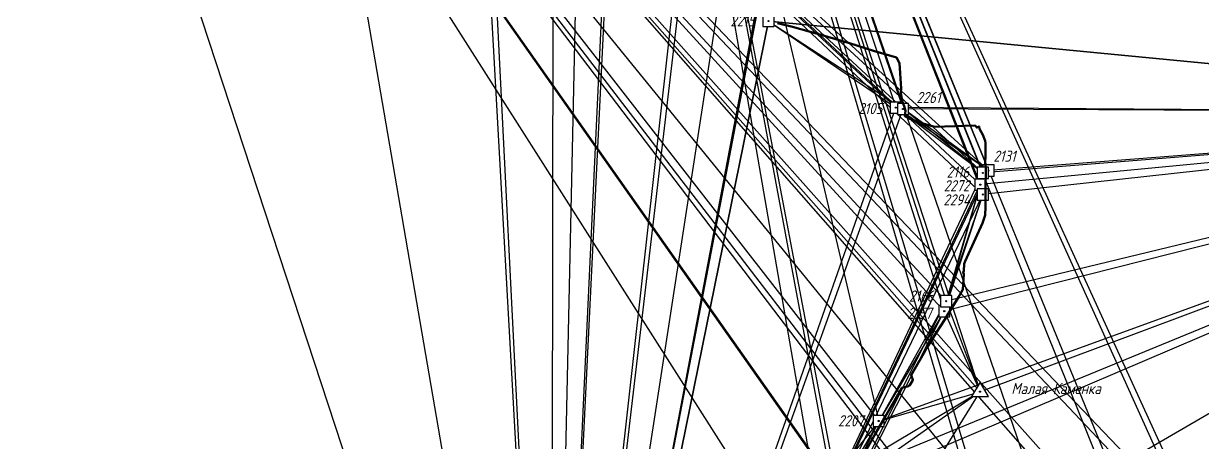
# Model space of a CAD drawing. Extents: x 2206680 to 2255999, y 529817 to 580901.
# Drawn here: x 2224291 to 2245416, y 541448 to 548963 of the extents above; entities that cross this region are included whole.
import ezdxf
from ezdxf.enums import TextEntityAlignment as Align

# ---------------------------------------------------------------- set-up
doc = ezdxf.new("R2010")
doc.units = 0
doc.layers.add('BaseLine', color=3, linetype='Continuous', true_color=0x00ff00)
doc.layers.add('Проектируемая трасса', color=1, linetype='Continuous')
doc.layers.add('Точки', color=7, linetype='Continuous', lineweight=0, true_color=0xffffff)
doc.styles.add('Bm431', font='Bm431.ttf')
doc.styles.add('D431', font='D431.ttf')
doc.styles.add('VNIPISIMPLEXCUR', font='simplex.shx', dxfattribs={"width": 0.8, "oblique": 15})

# ---------------------------------------------------------------- blocks, each defined once
blk = doc.blocks.new('*U39')
at = {"color": 0, "linetype": 'Continuous', "lineweight": -2, "style": 'Bm431', "flags": 1}
blk.add_attdef('Код', (0, -5.5), '', height=2, dxfattribs=at)
at = {"color": 0, "linetype": 'Continuous', "lineweight": -2}
blk.add_wipeout([(-1, 1), (1, 1), (1, -1), (-1, -1)], dxfattribs=at)
at = {"linetype": 'Continuous', "lineweight": -2}
h = blk.add_hatch(color=0, dxfattribs=at)
edge = h.paths.add_edge_path()
edge.add_arc((0, 0), 0.1, 0, 360)
at = {"color": 0, "linetype": 'Continuous', "lineweight": -2}
blk.add_lwpolyline([(-1, -1), (1, -1), (1, 1), (-1, 1)], close=True, dxfattribs=at)
blk.add_circle((0, 0), 0.1, dxfattribs=at)
at = {"color": 0, "linetype": 'Continuous', "lineweight": -2, "style": 'Bm431'}
for tag, p in [('Отметка_центра', (7, 0.7)), ('Отметка_земли', (7, -2.7))]:
    blk.add_attdef(tag, text='', height=2, dxfattribs=at).set_placement(p, align=Align.CENTER)
at = {"color": 0, "linetype": 'Continuous', "lineweight": -2, "style": 'D431'}
blk.add_attdef('Номер_пункта', text='', height=2, dxfattribs=at).set_placement((-2, -1), align=Align.RIGHT)
blk = doc.blocks.new('*U49')
at = {"color": 0, "linetype": 'Continuous', "lineweight": -2, "style": 'Bm431', "flags": 1}
blk.add_attdef('Код', (0, -5.5), '', height=2, dxfattribs=at)
at = {"color": 0, "linetype": 'Continuous', "lineweight": -2}
blk.add_wipeout([(-1, 1), (1, 1), (1, -1), (-1, -1)], dxfattribs=at)
at = {"linetype": 'Continuous', "lineweight": -2}
h = blk.add_hatch(color=0, dxfattribs=at)
edge = h.paths.add_edge_path()
edge.add_arc((0, 0), 0.1, 0, 360)
at = {"color": 0, "linetype": 'Continuous', "lineweight": -2}
blk.add_lwpolyline([(-1, -1), (1, -1), (1, 1), (-1, 1)], close=True, dxfattribs=at)
blk.add_circle((0, 0), 0.1, dxfattribs=at)
at = {"color": 0, "linetype": 'Continuous', "lineweight": -2, "style": 'Bm431'}
for tag, p in [('Отметка_центра', (7, 0.7)), ('Отметка_земли', (7, -2.7))]:
    blk.add_attdef(tag, text='', height=2, dxfattribs=at).set_placement(p, align=Align.CENTER)
at = {"color": 0, "linetype": 'Continuous', "lineweight": -2, "style": 'D431'}
blk.add_attdef('Номер_пункта', text='', height=2, dxfattribs=at).set_placement((-2, -1), align=Align.RIGHT)
blk = doc.blocks.new('*U50')
at = {"color": 0, "linetype": 'Continuous', "lineweight": -2, "style": 'Bm431', "flags": 1}
blk.add_attdef('Код', (0, -5.5), '', height=2, dxfattribs=at)
at = {"color": 0, "linetype": 'Continuous', "lineweight": -2}
blk.add_wipeout([(-1, 1), (1, 1), (1, -1), (-1, -1)], dxfattribs=at)
at = {"linetype": 'Continuous', "lineweight": -2}
h = blk.add_hatch(color=0, dxfattribs=at)
edge = h.paths.add_edge_path()
edge.add_arc((0, 0), 0.1, 0, 360)
at = {"color": 0, "linetype": 'Continuous', "lineweight": -2}
blk.add_lwpolyline([(-1, -1), (1, -1), (1, 1), (-1, 1)], close=True, dxfattribs=at)
blk.add_circle((0, 0), 0.1, dxfattribs=at)
at = {"color": 0, "linetype": 'Continuous', "lineweight": -2, "style": 'Bm431'}
for tag, p in [('Отметка_центра', (7, 0.7)), ('Отметка_земли', (7, -2.7))]:
    blk.add_attdef(tag, text='', height=2, dxfattribs=at).set_placement(p, align=Align.CENTER)
at = {"color": 0, "linetype": 'Continuous', "lineweight": -2, "style": 'D431'}
blk.add_attdef('Номер_пункта', text='', height=2, dxfattribs=at).set_placement((-2, -1), align=Align.RIGHT)
blk = doc.blocks.new('*U51')
at = {"color": 0, "linetype": 'Continuous', "lineweight": -2, "style": 'Bm431', "flags": 1}
blk.add_attdef('Код', (0, -5.5), '', height=2, dxfattribs=at)
at = {"color": 0, "linetype": 'Continuous', "lineweight": -2}
blk.add_wipeout([(-1, 1), (1, 1), (1, -1), (-1, -1)], dxfattribs=at)
at = {"linetype": 'Continuous', "lineweight": -2}
h = blk.add_hatch(color=0, dxfattribs=at)
edge = h.paths.add_edge_path()
edge.add_arc((0, 0), 0.1, 0, 360)
at = {"color": 0, "linetype": 'Continuous', "lineweight": -2}
blk.add_lwpolyline([(-1, -1), (1, -1), (1, 1), (-1, 1)], close=True, dxfattribs=at)
blk.add_circle((0, 0), 0.1, dxfattribs=at)
at = {"color": 0, "linetype": 'Continuous', "lineweight": -2, "style": 'Bm431'}
for tag, p in [('Отметка_центра', (7, 0.7)), ('Отметка_земли', (7, -2.7))]:
    blk.add_attdef(tag, text='', height=2, dxfattribs=at).set_placement(p, align=Align.CENTER)
at = {"color": 0, "linetype": 'Continuous', "lineweight": -2, "style": 'D431'}
blk.add_attdef('Номер_пункта', text='', height=2, dxfattribs=at).set_placement((-2, -1), align=Align.RIGHT)
blk = doc.blocks.new('*U33')
at = {"color": 0, "linetype": 'Continuous', "lineweight": -2, "style": 'Bm431', "flags": 1}
blk.add_attdef('Код', (0, -5.5), '', height=2, dxfattribs=at)
at = {"color": 0, "linetype": 'Continuous', "lineweight": -2}
blk.add_wipeout([(-1, 1), (1, 1), (1, -1), (-1, -1)], dxfattribs=at)
at = {"linetype": 'Continuous', "lineweight": -2}
h = blk.add_hatch(color=0, dxfattribs=at)
edge = h.paths.add_edge_path()
edge.add_arc((0, 0), 0.1, 0, 360)
at = {"color": 0, "linetype": 'Continuous', "lineweight": -2}
blk.add_lwpolyline([(-1, -1), (1, -1), (1, 1), (-1, 1)], close=True, dxfattribs=at)
blk.add_circle((0, 0), 0.1, dxfattribs=at)
at = {"color": 0, "linetype": 'Continuous', "lineweight": -2, "style": 'Bm431'}
for tag, p in [('Отметка_центра', (7, 0.7)), ('Отметка_земли', (7, -2.7))]:
    blk.add_attdef(tag, text='', height=2, dxfattribs=at).set_placement(p, align=Align.CENTER)
at = {"color": 0, "linetype": 'Continuous', "lineweight": -2, "style": 'D431'}
blk.add_attdef('Номер_пункта', text='', height=2, dxfattribs=at).set_placement((-2, -1), align=Align.RIGHT)
blk = doc.blocks.new('*U34')
at = {"color": 0, "linetype": 'Continuous', "lineweight": -2, "style": 'Bm431', "flags": 1}
blk.add_attdef('Код', (0, -5.5), '', height=2, dxfattribs=at)
at = {"color": 0, "linetype": 'Continuous', "lineweight": -2}
blk.add_wipeout([(-1, 1), (1, 1), (1, -1), (-1, -1)], dxfattribs=at)
at = {"linetype": 'Continuous', "lineweight": -2}
h = blk.add_hatch(color=0, dxfattribs=at)
edge = h.paths.add_edge_path()
edge.add_arc((0, 0), 0.1, 0, 360)
at = {"color": 0, "linetype": 'Continuous', "lineweight": -2}
blk.add_lwpolyline([(-1, -1), (1, -1), (1, 1), (-1, 1)], close=True, dxfattribs=at)
blk.add_circle((0, 0), 0.1, dxfattribs=at)
at = {"color": 0, "linetype": 'Continuous', "lineweight": -2, "style": 'Bm431'}
for tag, p in [('Отметка_центра', (7, 0.7)), ('Отметка_земли', (7, -2.7))]:
    blk.add_attdef(tag, text='', height=2, dxfattribs=at).set_placement(p, align=Align.CENTER)
at = {"color": 0, "linetype": 'Continuous', "lineweight": -2, "style": 'D431'}
blk.add_attdef('Номер_пункта', text='', height=2, dxfattribs=at).set_placement((-2, -1), align=Align.RIGHT)
blk = doc.blocks.new('*U35')
at = {"color": 0, "linetype": 'Continuous', "lineweight": -2, "style": 'Bm431', "flags": 1}
blk.add_attdef('Код', (0, -5.5), '', height=2, dxfattribs=at)
at = {"color": 0, "linetype": 'Continuous', "lineweight": -2}
blk.add_wipeout([(-1, 1), (1, 1), (1, -1), (-1, -1)], dxfattribs=at)
at = {"linetype": 'Continuous', "lineweight": -2}
h = blk.add_hatch(color=0, dxfattribs=at)
edge = h.paths.add_edge_path()
edge.add_arc((0, 0), 0.1, 0, 360)
at = {"color": 0, "linetype": 'Continuous', "lineweight": -2}
blk.add_lwpolyline([(-1, -1), (1, -1), (1, 1), (-1, 1)], close=True, dxfattribs=at)
blk.add_circle((0, 0), 0.1, dxfattribs=at)
at = {"color": 0, "linetype": 'Continuous', "lineweight": -2, "style": 'Bm431'}
for tag, p in [('Отметка_центра', (7, 0.7)), ('Отметка_земли', (7, -2.7))]:
    blk.add_attdef(tag, text='', height=2, dxfattribs=at).set_placement(p, align=Align.CENTER)
at = {"color": 0, "linetype": 'Continuous', "lineweight": -2, "style": 'D431'}
blk.add_attdef('Номер_пункта', text='', height=2, dxfattribs=at).set_placement((-2, -1), align=Align.RIGHT)
blk = doc.blocks.new('*U36')
at = {"color": 0, "linetype": 'Continuous', "lineweight": -2, "style": 'Bm431', "flags": 1}
blk.add_attdef('Код', (0, -5.5), '', height=2, dxfattribs=at)
at = {"color": 0, "linetype": 'Continuous', "lineweight": -2}
blk.add_wipeout([(-1, 1), (1, 1), (1, -1), (-1, -1)], dxfattribs=at)
at = {"linetype": 'Continuous', "lineweight": -2}
h = blk.add_hatch(color=0, dxfattribs=at)
edge = h.paths.add_edge_path()
edge.add_arc((0, 0), 0.1, 0, 360)
at = {"color": 0, "linetype": 'Continuous', "lineweight": -2}
blk.add_lwpolyline([(-1, -1), (1, -1), (1, 1), (-1, 1)], close=True, dxfattribs=at)
blk.add_circle((0, 0), 0.1, dxfattribs=at)
at = {"color": 0, "linetype": 'Continuous', "lineweight": -2, "style": 'Bm431'}
for tag, p in [('Отметка_центра', (7, 0.7)), ('Отметка_земли', (7, -2.7))]:
    blk.add_attdef(tag, text='', height=2, dxfattribs=at).set_placement(p, align=Align.CENTER)
at = {"color": 0, "linetype": 'Continuous', "lineweight": -2, "style": 'D431'}
blk.add_attdef('Номер_пункта', text='', height=2, dxfattribs=at).set_placement((-2, -1), align=Align.RIGHT)
blk = doc.blocks.new('*U37')
at = {"color": 0, "linetype": 'Continuous', "lineweight": -2, "style": 'Bm431', "flags": 1}
blk.add_attdef('Код', (0, -5.5), '', height=2, dxfattribs=at)
at = {"color": 0, "linetype": 'Continuous', "lineweight": -2}
blk.add_wipeout([(-1, 1), (1, 1), (1, -1), (-1, -1)], dxfattribs=at)
at = {"linetype": 'Continuous', "lineweight": -2}
h = blk.add_hatch(color=0, dxfattribs=at)
edge = h.paths.add_edge_path()
edge.add_arc((0, 0), 0.1, 0, 360)
at = {"color": 0, "linetype": 'Continuous', "lineweight": -2}
blk.add_lwpolyline([(-1, -1), (1, -1), (1, 1), (-1, 1)], close=True, dxfattribs=at)
blk.add_circle((0, 0), 0.1, dxfattribs=at)
at = {"color": 0, "linetype": 'Continuous', "lineweight": -2, "style": 'Bm431'}
for tag, p in [('Отметка_центра', (7, 0.7)), ('Отметка_земли', (7, -2.7))]:
    blk.add_attdef(tag, text='', height=2, dxfattribs=at).set_placement(p, align=Align.CENTER)
at = {"color": 0, "linetype": 'Continuous', "lineweight": -2, "style": 'D431'}
blk.add_attdef('Номер_пункта', text='', height=2, dxfattribs=at).set_placement((-2, -1), align=Align.RIGHT)
blk = doc.blocks.new('*U38')
at = {"color": 0, "linetype": 'Continuous', "lineweight": -2, "style": 'Bm431', "flags": 1}
blk.add_attdef('Код', (0, -5.5), '', height=2, dxfattribs=at)
at = {"color": 0, "linetype": 'Continuous', "lineweight": -2}
blk.add_wipeout([(-1, 1), (1, 1), (1, -1), (-1, -1)], dxfattribs=at)
at = {"linetype": 'Continuous', "lineweight": -2}
h = blk.add_hatch(color=0, dxfattribs=at)
edge = h.paths.add_edge_path()
edge.add_arc((0, 0), 0.1, 0, 360)
at = {"color": 0, "linetype": 'Continuous', "lineweight": -2}
blk.add_lwpolyline([(-1, -1), (1, -1), (1, 1), (-1, 1)], close=True, dxfattribs=at)
blk.add_circle((0, 0), 0.1, dxfattribs=at)
at = {"color": 0, "linetype": 'Continuous', "lineweight": -2, "style": 'Bm431'}
for tag, p in [('Отметка_центра', (7, 0.7)), ('Отметка_земли', (7, -2.7))]:
    blk.add_attdef(tag, text='', height=2, dxfattribs=at).set_placement(p, align=Align.CENTER)
at = {"color": 0, "linetype": 'Continuous', "lineweight": -2, "style": 'D431'}
blk.add_attdef('Номер_пункта', text='', height=2, dxfattribs=at).set_placement((-2, -1), align=Align.RIGHT)
blk = doc.blocks.new('*U59')
at = {"color": 0, "linetype": 'Continuous', "lineweight": -2, "style": 'Bm431'}
for tag, p in [('Отметка_центра', (7, 0.7)), ('Отметка_земли', (7, -2.7))]:
    blk.add_attdef(tag, text='', height=2, dxfattribs=at).set_placement(p, align=Align.CENTER)
blk.add_attdef('Название_пункта', text='', height=2, dxfattribs=at).set_placement((-2, -1), align=Align.RIGHT)
at = {"color": 0, "linetype": 'Continuous', "lineweight": -2}
blk.add_wipeout([(-1.5, -0.87), (0, 1.73), (1.5, -0.87)], dxfattribs=at)
at = {"linetype": 'Continuous', "lineweight": -2}
h = blk.add_hatch(color=0, dxfattribs=at)
edge = h.paths.add_edge_path()
edge.add_arc((0, 0), 0.1, 0, 360)
at = {"color": 0, "linetype": 'Continuous', "lineweight": -2}
blk.add_lwpolyline([(-1.5, -0.87), (1.5, -0.87), (0, 1.73)], close=True, dxfattribs=at)
blk.add_circle((0, 0), 0.1, dxfattribs=at)

msp = doc.modelspace()

# ---------------------------------------------------------------- linework, layer by layer
at = {"color": 95, "linetype": 'Continuous'}
for p, q in [((2234489, 563670, 168), (2233755, 529885, 202)), ((2234489, 563670, 168), (2233755, 529885, 202)), ((2234489, 563670, 168), (2233755, 529885, 202)), ((2234489, 563670, 168), (2238904, 538103, 116)), ((2234489, 563670, 168), (2243169, 538421, 106)), ((2234489, 563670, 168), (2245402, 539800, 98)), ((2234489, 563670, 168), (2238884, 540568, 87)), ((2234489, 563670, 168), (2238884, 540568, 87)), ((2234489, 563670, 168), (2242045, 538377, 129)), ((2234489, 563670, 168), (2244583, 538996, 105)), ((2234489, 563670, 168), (2238766, 540767, 81)), ((2234489, 563670, 168), (2238766, 540767, 81)), ((2234489, 563670, 168), (2241914, 538324, 132)), ((2234489, 563670, 168), (2244507, 538732, 110)), ((2234489, 563670, 168), (2245353, 539609, 99)), ((2234489, 563670, 168), (2241482, 546284, 25)), ((2234489, 563670, 168), (2240823, 543982, 47)), ((2234489, 563670, 168), (2240051, 547431, 66)), ((2234489, 563670, 168), (2240051, 547431, 66)), ((2234489, 563670, 168), (2241481, 545897, 25)), ((2234489, 563670, 168), (2239615, 541833, 73)), ((2234489, 563670, 168), (2241430, 542359, 117)), ((2234489, 563670, 168), (2241435, 546073, 25)), ((2234489, 563670, 168), (2239920, 547455, 66)), ((2234489, 563670, 168), (2239920, 547455, 66)), ((2234489, 563670, 168), (2240790, 543803, 54)), ((2234489, 563670, 168), (2241582, 546326, 25)), ((2222731, 563559, 61), (2238884, 540568, 87)), ((2222731, 563559, 61), (2238884, 540568, 87)), ((2222731, 563559, 61), (2242045, 538377, 129)), ((2222731, 563559, 61), (2244583, 538996, 105)), ((2222731, 563559, 61), (2238766, 540767, 81)), ((2222731, 563559, 61), (2238766, 540767, 81)), ((2222731, 563559, 61), (2241914, 538324, 132)), ((2222731, 563559, 61), (2244507, 538732, 110)), ((2222731, 563559, 61), (2245402, 539800, 98)), ((2222731, 563559, 61), (2243169, 538421, 106)), ((2222731, 563559, 61), (2238904, 538103, 116)), ((2222731, 563559, 61), (2245353, 539609, 99)), ((2222731, 563559, 61), (2233755, 529885, 202)), ((2222731, 563559, 61), (2233755, 529885, 202)), ((2222731, 563559, 61), (2233755, 529885, 202)), ((2222731, 563559, 61), (2239920, 547455, 66)), ((2222731, 563559, 61), (2239920, 547455, 66)), ((2222731, 563559, 61), (2241435, 546073, 25)), ((2222731, 563559, 61), (2241430, 542359, 117)), ((2222731, 563559, 61), (2241482, 546284, 25)), ((2222731, 563559, 61), (2240823, 543982, 47)), ((2222731, 563559, 61), (2240051, 547431, 66)), ((2222731, 563559, 61), (2240051, 547431, 66)), ((2222731, 563559, 61), (2241481, 545897, 25)), ((2222731, 563559, 61), (2239615, 541833, 73)), ((2222731, 563559, 61), (2240790, 543803, 54)), ((2222731, 563559, 61), (2241582, 546326, 25)), ((2233755, 529885, 202), (2228126, 562675, 85)), ((2233755, 529885, 202), (2231953, 562125, 92)), ((2233755, 529885, 202), (2232121, 562094, 92)), ((2233755, 529885, 202), (2233797, 560226, 131)), ((2233755, 529885, 202), (2235169, 558690, 153)), ((2233755, 529885, 202), (2235089, 558569, 154)), ((2233755, 529885, 202), (2236995, 557441, 123)), ((2233755, 529885, 202), (2236840, 557426, 118)), ((2233755, 529885, 202), (2237636, 555120, 143)), ((2238006, 552293, 121), (2233755, 529885, 202)), ((2233755, 529885, 202), (2238006, 552140, 121)), ((2237639, 549008, 62), (2233755, 529885, 202)), ((2237639, 549008, 62), (2239920, 547455, 66)), ((2237639, 549008, 62), (2240051, 547431, 66)), ((2237639, 549008, 62), (2254778, 547356, 150)), ((2233755, 529885, 202), (2239920, 547455, 66)), ((2233755, 529885, 202), (2239920, 547455, 66)), ((2233755, 529885, 202), (2240051, 547431, 66)), ((2233755, 529885, 202), (2240051, 547431, 66)), ((2254778, 547356, 150), (2238766, 540767, 81)), ((2254778, 547356, 150), (2238766, 540767, 81)), ((2254778, 547356, 150), (2238884, 540568, 87)), ((2254778, 547356, 150), (2238884, 540568, 87)), ((2254778, 547356, 150), (2238904, 538103, 116)), ((2254778, 547356, 150), (2239615, 541833, 73)), ((2254778, 547356, 150), (2239920, 547455, 66)), ((2254778, 547356, 150), (2239920, 547455, 66)), ((2241582, 546326, 25), (2239920, 547455, 66)), ((2241482, 546284, 25), (2239920, 547455, 66)), ((2240051, 547431, 66), (2239920, 547455, 66)), ((2240051, 547431, 66), (2239920, 547455, 66)), ((2254778, 547356, 150), (2240051, 547431, 66)), ((2254778, 547356, 150), (2240051, 547431, 66)), ((2241582, 546326, 25), (2240051, 547431, 66)), ((2241482, 546284, 25), (2240051, 547431, 66)), ((2254778, 547356, 150), (2240790, 543803, 54)), ((2254778, 547356, 150), (2240823, 543982, 47)), ((2254778, 547356, 150), (2241430, 542359, 117)), ((2254778, 547356, 150), (2241435, 546073, 25)), ((2254778, 547356, 150), (2241481, 545897, 25)), ((2254778, 547356, 150), (2241482, 546284, 25)), ((2254778, 547356, 150), (2241582, 546326, 25)), ((2233755, 529885, 202), (2241582, 546326, 25)), ((2233755, 529885, 202), (2241482, 546284, 25)), ((2241435, 546073, 25), (2241582, 546326, 25)), ((2241435, 546073, 25), (2241482, 546284, 25)), ((2241481, 545897, 25), (2241582, 546326, 25)), ((2241481, 545897, 25), (2241482, 546284, 25)), ((2241582, 546326, 25), (2241482, 546284, 25)), ((2233755, 529885, 202), (2241435, 546073, 25)), ((2241435, 546073, 25), (2240790, 543803, 54)), ((2241435, 546073, 25), (2240823, 543982, 47)), ((2241481, 545897, 25), (2241435, 546073, 25)), ((2233755, 529885, 202), (2241481, 545897, 25)), ((2241481, 545897, 25), (2240790, 543803, 54)), ((2241481, 545897, 25), (2240823, 543982, 47)), ((2233755, 529885, 202), (2240823, 543982, 47)), ((2240823, 543982, 47), (2239615, 541833, 73)), ((2240823, 543982, 47), (2240790, 543803, 54)), ((2240823, 543982, 47), (2241430, 542359, 117)), ((2233755, 529885, 202), (2240790, 543803, 54)), ((2240790, 543803, 54), (2239615, 541833, 73)), ((2240790, 543803, 54), (2241430, 542359, 117)), ((2233755, 529885, 202), (2241430, 542359, 117)), ((2241430, 542359, 117), (2238766, 540767, 81)), ((2241430, 542359, 117), (2238884, 540568, 87)), ((2239615, 541833, 73), (2241430, 542359, 117)), ((2233755, 529885, 202), (2239615, 541833, 73)), ((2239615, 541833, 73), (2238766, 540767, 81)), ((2239615, 541833, 73), (2238884, 540568, 87))]:
    msp.add_line(p, q, dxfattribs=at)
at = {"layer": 'BaseLine', "color": 95, "lineweight": 30}
for p, q in [((2234489, 563670, 168), (2233755, 529885, 202)), ((2234489, 563670, 168), (2233755, 529885, 202)), ((2234489, 563670, 168), (2233755, 529885, 202)), ((2234489, 563670, 168), (2238904, 538103, 116)), ((2234489, 563670, 168), (2243169, 538421, 106)), ((2234489, 563670, 168), (2245402, 539800, 98)), ((2234489, 563670, 168), (2238884, 540568, 87)), ((2234489, 563670, 168), (2242045, 538377, 129)), ((2234489, 563670, 168), (2244583, 538996, 105)), ((2234489, 563670, 168), (2238766, 540767, 81)), ((2234489, 563670, 168), (2241914, 538324, 132)), ((2234489, 563670, 168), (2244507, 538732, 110)), ((2234489, 563670, 168), (2245353, 539609, 99)), ((2234489, 563670, 168), (2241482, 546284, 25)), ((2234489, 563670, 168), (2240823, 543982, 47)), ((2234489, 563670, 168), (2238766, 540767, 81)), ((2234489, 563670, 168), (2240051, 547431, 66)), ((2234489, 563670, 168), (2241481, 545897, 25)), ((2234489, 563670, 168), (2239615, 541833, 73)), ((2234489, 563670, 168), (2241430, 542359, 117)), ((2234489, 563670, 168), (2241435, 546073, 25)), ((2234489, 563670, 168), (2239920, 547455, 66)), ((2234489, 563670, 168), (2238884, 540568, 87)), ((2234489, 563670, 168), (2240790, 543803, 54)), ((2234489, 563670, 168), (2241582, 546326, 25)), ((2234489, 563670, 168), (2239920, 547455, 66)), ((2234489, 563670, 168), (2240051, 547431, 66)), ((2222731, 563559, 61), (2238884, 540568, 87)), ((2222731, 563559, 61), (2242045, 538377, 129)), ((2222731, 563559, 61), (2244583, 538996, 105)), ((2222731, 563559, 61), (2238766, 540767, 81)), ((2222731, 563559, 61), (2241914, 538324, 132)), ((2222731, 563559, 61), (2244507, 538732, 110)), ((2222731, 563559, 61), (2245402, 539800, 98)), ((2222731, 563559, 61), (2243169, 538421, 106)), ((2222731, 563559, 61), (2238904, 538103, 116)), ((2222731, 563559, 61), (2245353, 539609, 99)), ((2222731, 563559, 61), (2233755, 529885, 202)), ((2222731, 563559, 61), (2239920, 547455, 66)), ((2222731, 563559, 61), (2241435, 546073, 25)), ((2222731, 563559, 61), (2241430, 542359, 117)), ((2222731, 563559, 61), (2241482, 546284, 25)), ((2222731, 563559, 61), (2240823, 543982, 47)), ((2222731, 563559, 61), (2238766, 540767, 81)), ((2222731, 563559, 61), (2240051, 547431, 66)), ((2222731, 563559, 61), (2241481, 545897, 25)), ((2222731, 563559, 61), (2239615, 541833, 73)), ((2222731, 563559, 61), (2238884, 540568, 87)), ((2222731, 563559, 61), (2240790, 543803, 54)), ((2222731, 563559, 61), (2241582, 546326, 25)), ((2222731, 563559, 61), (2233755, 529885, 202)), ((2222731, 563559, 61), (2239920, 547455, 66)), ((2222731, 563559, 61), (2240051, 547431, 66)), ((2222731, 563559, 61), (2233755, 529885, 202)), ((2233755, 529885, 202), (2228126, 562675, 85)), ((2233755, 529885, 202), (2231953, 562125, 92)), ((2233755, 529885, 202), (2232121, 562094, 92)), ((2233755, 529885, 202), (2233797, 560226, 131)), ((2233755, 529885, 202), (2235169, 558690, 153)), ((2233755, 529885, 202), (2235089, 558569, 154)), ((2233755, 529885, 202), (2236995, 557441, 123)), ((2233755, 529885, 202), (2236840, 557426, 118)), ((2233755, 529885, 202), (2237636, 555120, 143)), ((2233755, 529885, 202), (2238006, 552293, 121)), ((2233755, 529885, 202), (2238006, 552140, 121)), ((2233755, 529885, 202), (2237639, 549008, 62)), ((2237639, 549008, 62), (2239920, 547455, 66)), ((2237639, 549008, 62), (2240051, 547431, 66)), ((2254778, 547356, 150), (2237639, 549008, 62)), ((2233755, 529885, 202), (2239920, 547455, 66)), ((2233755, 529885, 202), (2239920, 547455, 66)), ((2233755, 529885, 202), (2240051, 547431, 66)), ((2233755, 529885, 202), (2240051, 547431, 66)), ((2254778, 547356, 150), (2238766, 540767, 81)), ((2254778, 547356, 150), (2238766, 540767, 81)), ((2254778, 547356, 150), (2238884, 540568, 87)), ((2254778, 547356, 150), (2238884, 540568, 87)), ((2254778, 547356, 150), (2238904, 538103, 116)), ((2254778, 547356, 150), (2239615, 541833, 73)), ((2241482, 546284, 25), (2239920, 547455, 66)), ((2240051, 547431, 66), (2239920, 547455, 66)), ((2241582, 546326, 25), (2239920, 547455, 66)), ((2254778, 547356, 150), (2239920, 547455, 66)), ((2240051, 547431, 66), (2239920, 547455, 66)), ((2254778, 547356, 150), (2239920, 547455, 66)), ((2241482, 546284, 25), (2240051, 547431, 66)), ((2241582, 546326, 25), (2240051, 547431, 66)), ((2254778, 547356, 150), (2240051, 547431, 66)), ((2254778, 547356, 150), (2240051, 547431, 66)), ((2254778, 547356, 150), (2240790, 543803, 54)), ((2254778, 547356, 150), (2240823, 543982, 47)), ((2254778, 547356, 150), (2241430, 542359, 117)), ((2254778, 547356, 150), (2241435, 546073, 25)), ((2254778, 547356, 150), (2241481, 545897, 25)), ((2254778, 547356, 150), (2241482, 546284, 25)), ((2254778, 547356, 150), (2241582, 546326, 25)), ((2233755, 529885, 202), (2241582, 546326, 25)), ((2233755, 529885, 202), (2241482, 546284, 25)), ((2241435, 546073, 25), (2241582, 546326, 25)), ((2241435, 546073, 25), (2241482, 546284, 25)), ((2241481, 545897, 25), (2241582, 546326, 25)), ((2241481, 545897, 25), (2241482, 546284, 25)), ((2241582, 546326, 25), (2241482, 546284, 25)), ((2233755, 529885, 202), (2241435, 546073, 25)), ((2241435, 546073, 25), (2240790, 543803, 54)), ((2241435, 546073, 25), (2240823, 543982, 47)), ((2241481, 545897, 25), (2241435, 546073, 25)), ((2233755, 529885, 202), (2241481, 545897, 25)), ((2241481, 545897, 25), (2240790, 543803, 54)), ((2241481, 545897, 25), (2240823, 543982, 47)), ((2233755, 529885, 202), (2240823, 543982, 47)), ((2240823, 543982, 47), (2239615, 541833, 73)), ((2240823, 543982, 47), (2240790, 543803, 54)), ((2240823, 543982, 47), (2241430, 542359, 117)), ((2233755, 529885, 202), (2240790, 543803, 54)), ((2240790, 543803, 54), (2239615, 541833, 73)), ((2240790, 543803, 54), (2241430, 542359, 117)), ((2233755, 529885, 202), (2241430, 542359, 117)), ((2241430, 542359, 117), (2238766, 540767, 81)), ((2241430, 542359, 117), (2238884, 540568, 87)), ((2239615, 541833, 73), (2241430, 542359, 117)), ((2233755, 529885, 202), (2239615, 541833, 73)), ((2239615, 541833, 73), (2238766, 540767, 81)), ((2239615, 541833, 73), (2238884, 540568, 87))]:
    msp.add_line(p, q, dxfattribs=at)

# ---------------------------------------------------------------- next in the draw order: block references
at = {"layer": 'Точки', "color": 0, "lineweight": 30}
ref = msp.add_blockref('*U39', (2237639, 549008, 62), dxfattribs=dict(at, xscale=100, yscale=100, zscale=100))
ref.add_attrib('Номер_пункта', '2215', dxfattribs={"layer": '0', "color": 0, "linetype": 'Continuous', "lineweight": -2, "height": 200, "style": 'VNIPISIMPLEXCUR', "oblique": 15, "width": 0.8}).set_placement((2237390, 548912, 62), align=Align.RIGHT)
ref = msp.add_blockref('*U51', (2239920, 547455, 66), dxfattribs=dict(at, xscale=100, yscale=100, zscale=100))
ref.add_attrib('Номер_пункта', '2105', dxfattribs={"layer": '0', "color": 0, "linetype": 'Continuous', "lineweight": -2, "height": 200, "style": 'VNIPISIMPLEXCUR', "oblique": 15, "width": 0.8}).set_placement((2239679, 547338, 66), align=Align.RIGHT)
ref = msp.add_blockref('*U49', (2241582, 546326, 25), dxfattribs=dict(at, xscale=100, yscale=100, zscale=100))
ref.add_attrib('Номер_пункта', '2131', dxfattribs={"layer": '0', "color": 0, "linetype": 'Continuous', "lineweight": -2, "height": 200, "style": 'VNIPISIMPLEXCUR', "oblique": 15, "width": 0.8}).set_placement((2242067, 546484, 25), align=Align.RIGHT)
ref = msp.add_blockref('*U50', (2240790, 543803, 54), dxfattribs=dict(at, xscale=100, yscale=100, zscale=100))
ref.add_attrib('Номер_пункта', '2157', dxfattribs={"layer": '0', "color": 0, "linetype": 'Continuous', "lineweight": -2, "height": 200, "style": 'VNIPISIMPLEXCUR', "oblique": 15, "width": 0.8}).set_placement((2240564, 543666, 54), align=Align.RIGHT)
at = {"layer": 'Точки', "color": 1, "lineweight": 30}
ref = msp.add_blockref('*U59', (2241430, 542359, 117), dxfattribs=dict(at, xscale=100, yscale=100, zscale=100))
ref.add_attrib('Название_пункта', 'Малая Каменка', dxfattribs={"layer": '0', "color": 0, "linetype": 'Continuous', "lineweight": -2, "height": 200, "style": 'VNIPISIMPLEXCUR', "oblique": 15, "width": 0.8}).set_placement((2243595, 542316, 117), align=Align.RIGHT)
at = {"layer": 'Точки', "color": 0, "lineweight": 30}
ref = msp.add_blockref('*U38', (2239615, 541833, 73), dxfattribs=dict(at, xscale=100, yscale=100, zscale=100))
ref.add_attrib('Номер_пункта', '2207', dxfattribs={"layer": '0', "color": 0, "linetype": 'Continuous', "lineweight": -2, "height": 200, "style": 'VNIPISIMPLEXCUR', "oblique": 15, "width": 0.8}).set_placement((2239344, 541737, 73), align=Align.RIGHT)

# ---------------------------------------------------------------- next in the draw order: block references
ref = msp.add_blockref('*U36', (2240051, 547431, 66), dxfattribs=dict(at, xscale=100, yscale=100, zscale=100))
ref.add_attrib('Номер_пункта', '2261', dxfattribs={"layer": '0', "color": 0, "linetype": 'Continuous', "lineweight": -2, "height": 200, "style": 'VNIPISIMPLEXCUR', "oblique": 15, "width": 0.8}).set_placement((2240721, 547537, 66), align=Align.RIGHT)
ref = msp.add_blockref('*U33', (2241435, 546073, 25), dxfattribs=dict(at, xscale=100, yscale=100, zscale=100))
ref.add_attrib('Номер_пункта', '2272', dxfattribs={"layer": '0', "color": 0, "linetype": 'Continuous', "lineweight": -2, "height": 200, "style": 'VNIPISIMPLEXCUR', "oblique": 15, "width": 0.8}).set_placement((2241239, 545954, 25), align=Align.RIGHT)
ref = msp.add_blockref('*U35', (2240823, 543982, 47), dxfattribs=dict(at, xscale=100, yscale=100, zscale=100))
ref.add_attrib('Номер_пункта', '2166', dxfattribs={"layer": '0', "color": 0, "linetype": 'Continuous', "lineweight": -2, "height": 200, "style": 'VNIPISIMPLEXCUR', "oblique": 15, "width": 0.8}).set_placement((2240597, 543976, 47), align=Align.RIGHT)

# ---------------------------------------------------------------- next in the draw order: block references
ref = msp.add_blockref('*U34', (2241482, 546284, 25), dxfattribs=dict(at, xscale=100, yscale=100, zscale=100))
ref.add_attrib('Номер_пункта', '2116', dxfattribs={"layer": '0', "color": 0, "linetype": 'Continuous', "lineweight": -2, "height": 200, "style": 'VNIPISIMPLEXCUR', "oblique": 15, "width": 0.8}).set_placement((2241234, 546200, 25), align=Align.RIGHT)
ref = msp.add_blockref('*U37', (2241481, 545897, 25), dxfattribs=dict(at, xscale=100, yscale=100, zscale=100))
ref.add_attrib('Номер_пункта', '2294', dxfattribs={"layer": '0', "color": 0, "linetype": 'Continuous', "lineweight": -2, "height": 200, "style": 'VNIPISIMPLEXCUR', "oblique": 15, "width": 0.8}).set_placement((2241249, 545700, 25), align=Align.RIGHT)

# ---------------------------------------------------------------- next in the draw order: linework, layer by layer
at = {"layer": 'Проектируемая трасса', "lineweight": 50}
msp.add_lwpolyline([(2237799, 548968), (2238073, 548904), (2238560, 548766), (2239090, 548609), (2239523, 548475), (2239934, 548352), (2239986, 548251), (2240016, 547798), (2240010, 547724), (2240038, 547579), (2240073, 547483), (2240094, 547397), (2240083, 547301), (2240175, 547256), (2240411, 547173), (2240616, 547111), (2241343, 547133), (2241373, 547098), (2241412, 547117), (2241422, 547075), (2241478, 546969), (2241525, 546860), (2241528, 546815), (2241529, 546694), (2241530, 546616), (2241520, 546439), (2241531, 546432), (2241537, 546340), (2241527, 545978), (2241526, 545938), (2241526, 545853), (2241526, 545837), (2241530, 545749), (2241526, 545747), (2241528, 545674), (2241522, 545528), (2241476, 545384), (2241347, 545106), (2241162, 544703), (2241144, 544651), (2241141, 544527), (2241131, 544496), (2241138, 544466), (2241124, 544195), (2241042, 544054), (2240878, 543783), (2240798, 543654), (2240646, 543417), (2240480, 543144), (2240399, 543009), (2240199, 542655), (2240225, 542573), (2240218, 542551), (2240168, 542473), (2240150, 542461), (2240029, 542428), (2239690, 541839), (2239565, 541621), (2239306, 541161)], dxfattribs=at)

doc.saveas('drawing.dxf')
